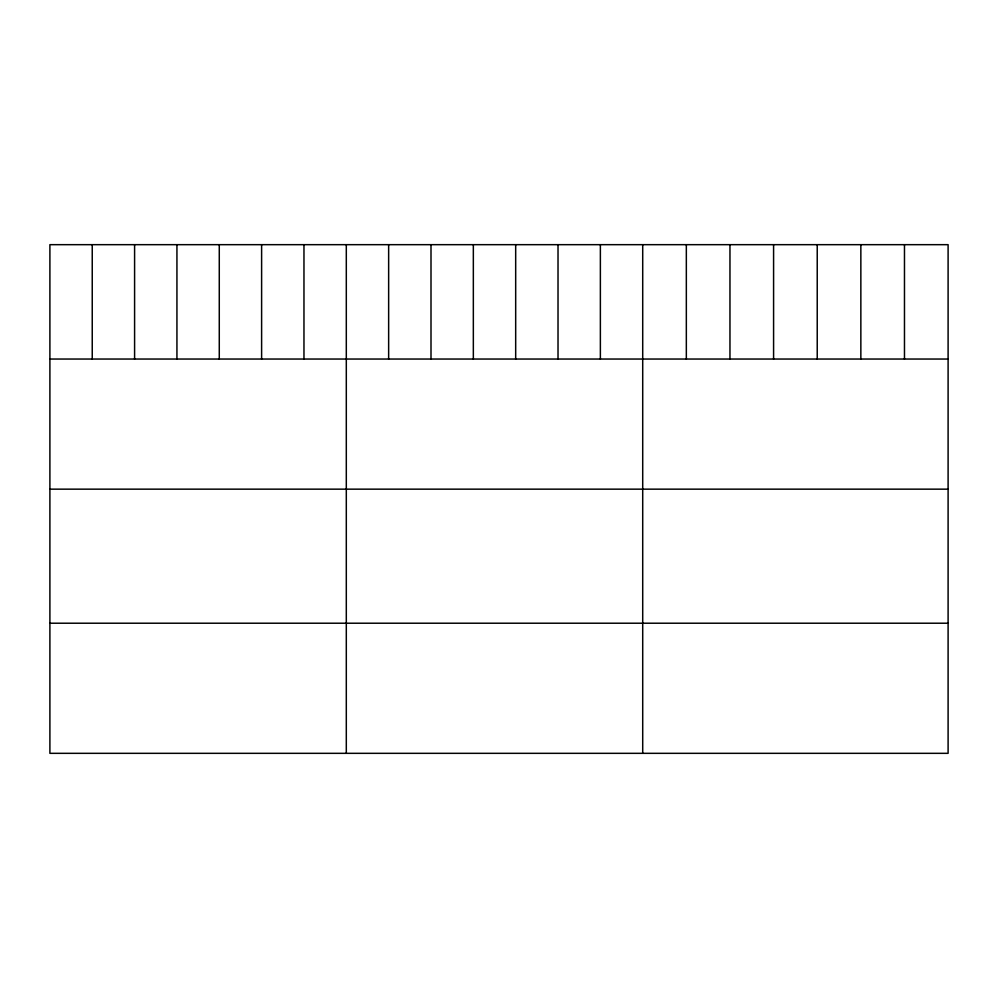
<?xml version="1.0" encoding="UTF-8"?>
<svg xmlns="http://www.w3.org/2000/svg" width="998" height="998" viewBox="0 0 998 998"><rect width="100%" height="100%" fill="white"/><g stroke="black" fill="none" stroke-linecap="round" stroke-linejoin="round"><path stroke-width="1.5" d="M948.1 359.043L948.1 753.328L49.9 753.328L49.9 244.672L948.1 244.672L948.1 359.043L49.9 359.043M49.9 489.157L948.1 489.157M49.9 623.214L948.1 623.214M904.475 244.672L904.475 359.043M860.85 244.672L860.85 359.043M817.225 244.672L817.225 359.043M773.587 244.672L773.587 359.043M729.962 244.672L729.962 359.043M686.337 244.672L686.337 359.043M642.712 244.672L642.712 753.328M600.372 244.672L600.372 359.043M558.019 244.672L558.019 359.043M515.679 244.672L515.679 359.043M473.339 244.672L473.339 359.043M430.999 244.672L430.999 359.043M388.646 244.672L388.646 359.043M346.306 244.672L346.306 753.328M303.966 244.672L303.966 359.043M261.613 244.672L261.613 359.043M219.273 244.672L219.273 359.043M176.933 244.672L176.933 359.043M134.593 244.672L134.593 359.043M92.24 244.672L92.24 359.043"/></g></svg>
